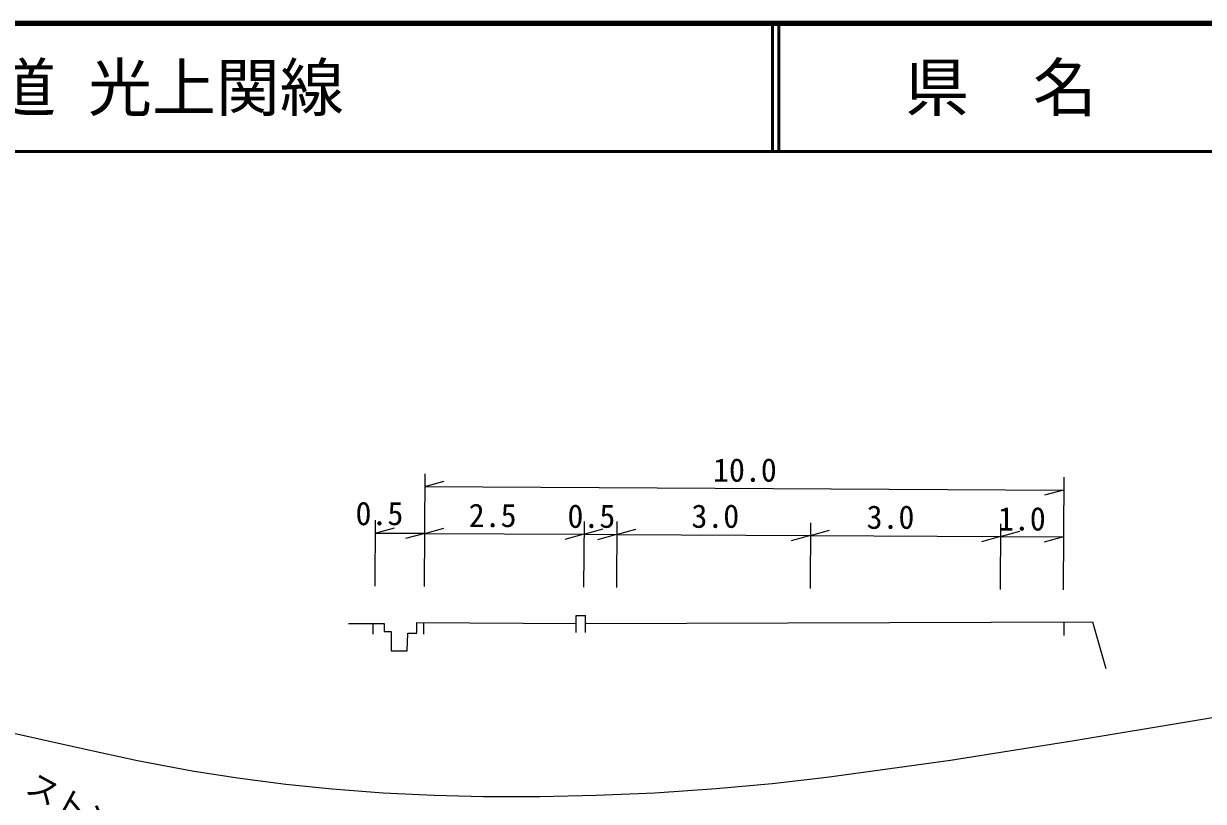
# Model space of a CAD drawing. Units: millimetres, scale not verified. Extents: x 40000 to 680000, y 20000 to 380000.
# Drawn here: x 239187 to 331466, y 319172 to 380000 of the extents above; entities that cross this region are included whole.
import ezdxf
from ezdxf.enums import TextEntityAlignment as Align

# ---------------------------------------------------------------- set-up
doc = ezdxf.new("R2010")
doc.units = ezdxf.units.MM
doc.header["$LTSCALE"] = 1000
for name, color, linetype, lineweight in [('M-BGD', 7, 'Continuous', 25), ('M-STR-HTXT', 7, 'Continuous', 13), ('M-TTL', 2, 'Continuous', 140), ('M-TTL-LINE', 7, 'Continuous', 50)]:
    doc.layers.add(name, color=color, linetype=linetype, lineweight=lineweight)
doc.layers.add('M-TTL-TXT', color=7, linetype='Continuous')
doc.styles.add('ＭＳ ゴシック', font='')
doc.styles.get('ＭＳ ゴシック').set_extended_font_data('MS Gothic')

msp = doc.modelspace()

# ---------------------------------------------------------------- linework, layer by layer
at = {"layer": 'M-BGD'}
for p, q in [((269938, 332320), (269938, 333150)), ((269938, 333150), (282399, 333082)), ((270495, 332254), (270495, 333147)), ((282399, 332380), (282399, 333704)), ((282399, 333704), (283142, 333704)), ((283142, 332380), (283142, 333704)), ((283142, 333082), (322798, 333220)), ((320580, 332149), (320580, 333212)), ((322798, 333220), (323836, 329553)), ((264610, 333081), (267378, 333081)), ((266528, 332254), (266528, 333081)), ((267378, 333081), (267378, 332459)), ((267378, 332459), (267931, 332459)), ((267931, 332459), (267931, 330936)), ((269177, 330936), (269246, 332320)), ((269246, 332320), (269938, 332320)), ((267931, 330936), (269177, 330936))]:
    msp.add_line(p, q, dxfattribs=at)
at = {"layer": 'M-STR-HTXT'}
for p, q in [((270534, 335985), (270583, 344799)), ((270577, 343799), (272080, 344211)), ((320537, 344523), (320488, 335708)), ((270577, 343799), (320532, 343523)), ((320532, 343523), (319029, 343111)), ((266688, 341156), (266660, 336007)), ((266683, 340156), (268185, 340567)), ((266683, 340156), (268185, 340567)), ((270557, 340134), (272059, 340546)), ((283020, 341065), (282992, 335916)), ((285580, 341051), (285551, 335902)), ((300731, 340967), (300702, 335818)), ((315607, 340885), (315579, 335736)), ((270557, 340134), (266683, 340156)), ((266683, 340156), (270557, 340134)), ((270557, 340134), (269055, 339722)), ((270557, 340134), (269055, 339722)), ((270557, 340134), (283015, 340065)), ((283015, 340065), (281512, 339653)), ((283015, 340065), (284517, 340477)), ((283015, 340065), (285574, 340051)), ((285574, 340051), (284072, 339639)), ((285574, 340051), (287077, 340463)), ((285574, 340051), (300725, 339967)), ((300725, 339967), (299223, 339555)), ((300725, 339967), (302228, 340379)), ((300725, 339967), (315602, 339885)), ((315602, 339885), (314099, 339473)), ((315602, 339885), (317104, 340296)), ((315602, 339885), (320511, 339857)), ((320511, 339857), (319009, 339446))]:
    msp.add_line(p, q, dxfattribs=at)
msp.add_lwpolyline([(234309, 325415), (243796, 323304), (248099, 322382), (252371, 321569), (255927, 321009), (259697, 320523), (263311, 320153), (267300, 319850), (271296, 319650), (275169, 319557), (279570, 319552), (283964, 319647), (288561, 319855), (293351, 320177), (297733, 320572), (302018, 321058), (311675, 322403), (321354, 323937), (330928, 325524), (340596, 327129)], dxfattribs=at)
at = {"layer": 'M-TTL'}
msp.add_line((680000, 380000), (40000, 380000), dxfattribs=at)
at = {"layer": 'M-TTL-LINE'}
for p, q in [((297750, 380000), (297750, 370000)), ((298250, 380000), (298250, 370000)), ((40000, 370000), (680000, 370000))]:
    msp.add_line(p, q, dxfattribs=at)

# ---------------------------------------------------------------- texts
at = {"layer": 'M-STR-HTXT', "style": 'ＭＳ ゴシック'}
for s, p in [('10.0', (293110, 343623)), ('0.5', (265150, 340224)), ('2.5', (274003, 340075)), ('0.5', (281725, 340016)), ('3.0', (291419, 340016)), ('3.0', (305120, 339939)), ('1.0', (315395, 339807))]:
    msp.add_text(s, height=1833, dxfattribs=at).set_placement(p, align=Align.BOTTOM_LEFT)
msp.add_text('ストンガード', height=1833, rotation=331.3, dxfattribs=at).set_placement((238936, 319453), align=Align.BOTTOM_LEFT)
at = {"layer": 'M-TTL-TXT', "style": 'ＭＳ ゴシック'}
msp.add_text('主要地方道 光上関線', height=3666, dxfattribs=at).set_placement((216734, 375000), align=Align.MIDDLE_LEFT)
msp.add_text('県\u3000名', height=3666, dxfattribs=at).set_placement((315625, 375000), align=Align.MIDDLE_CENTER)

doc.saveas('drawing.dxf')
